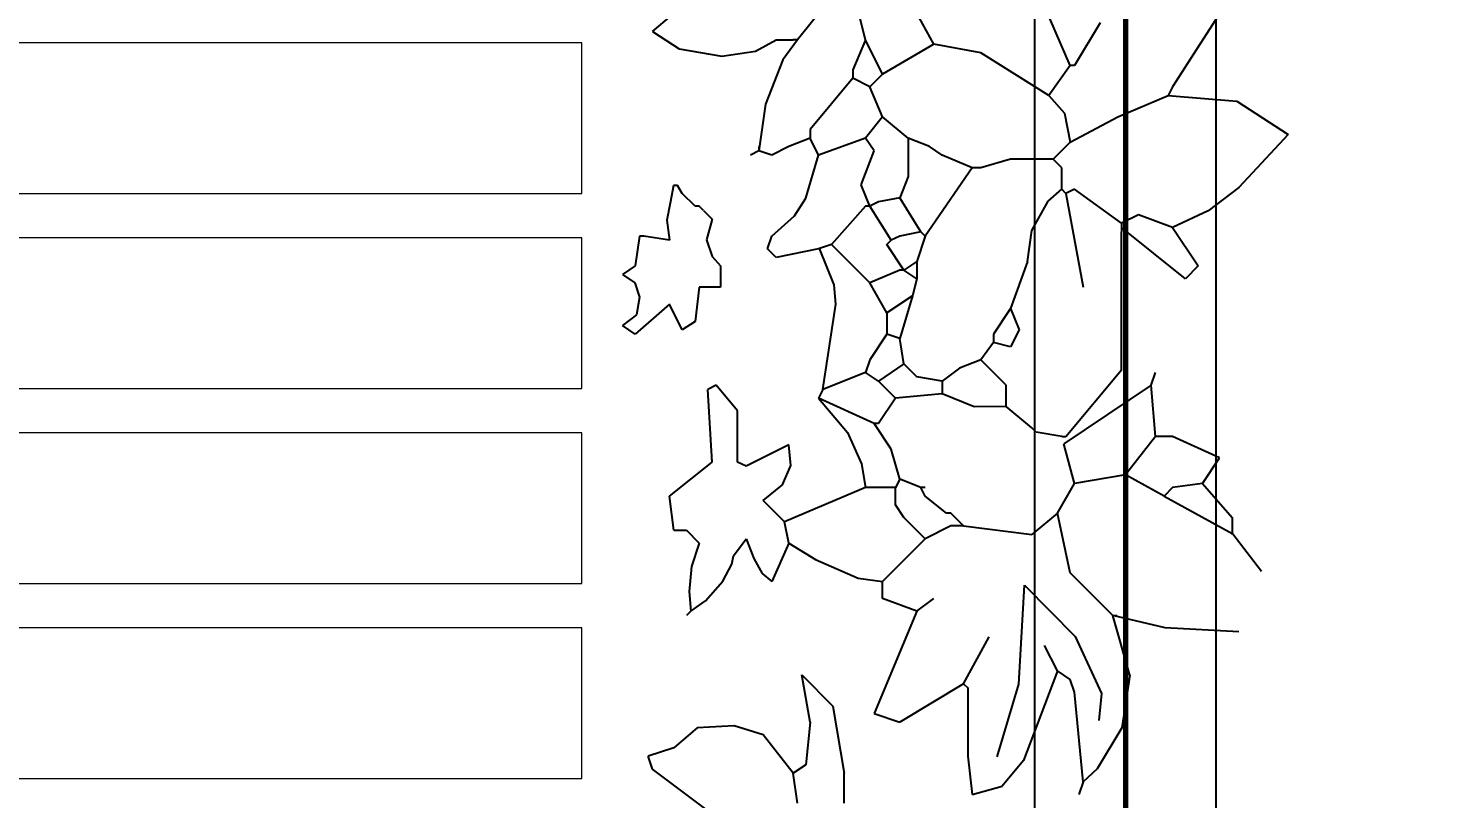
# Model space of a CAD drawing. Header units: inches. Extents: x 2013 to 15569, y -2551 to 2524.
# Drawn here: x 8862.1 to 8970.9, y 852.7 to 912.3 of the extents above; entities that cross this region are included whole.
import ezdxf

# ---------------------------------------------------------------- set-up
doc = ezdxf.new("R2010")
doc.units = ezdxf.units.IN
doc.header["$MEASUREMENT"] = 0
doc.layers.get('0').update_dxf_attribs({"color": 80, "lineweight": 13})
for name, color, linetype, lineweight in [('A-DOOR-FULL', 90, 'Continuous', 25), ('A-FLOR-FTPT', 6, 'Continuous', 70), ('A-FURN', 8, 'Continuous', 18)]:
    doc.layers.add(name, color=color, linetype=linetype, lineweight=lineweight)
doc.layers.add('VERDE_siepe', color=96, linetype='Continuous')
doc.styles.add('ARIAL', font='Arial.ttf')
doc.dimstyles.new('TICK_36', dxfattribs={"dimtxt": 3.6, "dimasz": 3.6, "dimexe": 1.8, "dimexo": 1.2, "dimgap": 1.8, "dimtad": 0, "dimdec": 0, "dimzin": 0, "dimdsep": 46, "dimtxsty": 'ARIAL', "dimblk": 'OBLIQUE', "dimcen": 1.8, "dimdle": 1.8, "dimclrd": 256, "dimclrt": 256, "dimadec": 0, "dimazin": 0, "dimtfac": 1, "dimtdec": 0, "dimtmove": 1, "dimatfit": 3, "dimldrblk": 'OPEN90', "dimfxl": 1, "dimtfill": 1, "dimtolj": 1, "dimtzin": 0, "dimarcsym": 0})

# ---------------------------------------------------------------- blocks, each defined once
blk = doc.blocks.new('_Oblique')
at = {"color": 0, "linetype": 'ByBlock', "lineweight": -2}
blk.add_line((-0.5, -0.5), (0.5, 0.5), dxfattribs=at)
blk = doc.blocks.new('*D99')
at = {"layer": 'A-DOOR-FULL', "color": 0, "lineweight": -2, "transparency": 16777216}
for p, q in [((8653.55, 659.51), (8653.55, 1070.63)), ((8939.91, 659.51), (8939.91, 1070.63))]:
    blk.add_line(p, q, dxfattribs=at)
at = {"layer": 'A-DOOR-FULL', "lineweight": -2, "transparency": 16777216}
for p, q in [((8651.75, 1068.83), (8790.92, 1068.83)), ((8941.71, 1068.83), (8802.53, 1068.83))]:
    blk.add_line(p, q, dxfattribs=at)
at = {"layer": 'Defpoints', "color": 0, "transparency": 16777216}
for p in [(8939.91, 1068.83), (8653.55, 658.31), (8939.91, 658.31)]:
    blk.add_point(p, dxfattribs=at)
at = {"layer": 'A-DOOR-FULL', "lineweight": -2, "transparency": 16777216, "xscale": 3.6, "yscale": 3.6, "zscale": 3.6, "rotation": 180}
blk.add_blockref('_Oblique', (8653.55, 1068.83), dxfattribs=at)
at = {"layer": 'A-DOOR-FULL', "lineweight": -2, "transparency": 16777216, "xscale": 3.6, "yscale": 3.6, "zscale": 3.6}
blk.add_blockref('_Oblique', (8939.91, 1068.83), dxfattribs=at)
at = {"layer": 'A-DOOR-FULL', "transparency": 16777216, "insert": (8796.73, 1068.83), "char_height": 3.6, "attachment_point": 5, "style": 'ARIAL', "bg_fill": 3, "box_fill_scale": 1.25, "bg_fill_color": 256, "bg_fill_true_color": 13158600, "bg_fill_transparency": 0}
blk.add_mtext('\\A1;286', dxfattribs=at)
blk = doc.blocks.new('_Open90')
at = {"color": 0, "linetype": 'ByBlock', "lineweight": -2}
for p, q in [((-0.5, 0.5), (0, 0)), ((0, 0), (-1, 0)), ((0, 0), (-0.5, -0.5))]:
    blk.add_line(p, q, dxfattribs=at)
blk = doc.blocks.new('*D100')
at = {"layer": 'A-DOOR-FULL', "color": 0, "lineweight": -2, "transparency": 16777216}
for p, q in [((8939.91, 659.51), (8939.91, 1070.69)), ((8953.93, 659.51), (8953.93, 1070.69))]:
    blk.add_line(p, q, dxfattribs=at)
at = {"layer": 'A-DOOR-FULL', "lineweight": -2, "transparency": 16777216}
for p, q in [((8938.11, 1068.89), (8942.72, 1068.89)), ((8955.73, 1068.89), (8951.12, 1068.89))]:
    blk.add_line(p, q, dxfattribs=at)
at = {"layer": 'Defpoints', "color": 0, "transparency": 16777216}
for p in [(8953.93, 1068.89), (8939.91, 658.31), (8953.93, 658.31)]:
    blk.add_point(p, dxfattribs=at)
at = {"layer": 'A-DOOR-FULL', "lineweight": -2, "transparency": 16777216, "xscale": 3.6, "yscale": 3.6, "zscale": 3.6, "rotation": 180}
blk.add_blockref('_Oblique', (8939.91, 1068.89), dxfattribs=at)
at = {"layer": 'A-DOOR-FULL', "lineweight": -2, "transparency": 16777216, "xscale": 3.6, "yscale": 3.6, "zscale": 3.6}
blk.add_blockref('_Oblique', (8953.93, 1068.89), dxfattribs=at)
at = {"layer": 'A-DOOR-FULL', "transparency": 16777216, "insert": (8946.92, 1068.89), "char_height": 3.6, "attachment_point": 5, "style": 'ARIAL', "bg_fill": 3, "box_fill_scale": 1.25, "bg_fill_color": 256, "bg_fill_true_color": 13158600, "bg_fill_transparency": 0}
blk.add_mtext('\\A1;14', dxfattribs=at)
blk = doc.blocks.new('*D101')
at = {"layer": 'A-DOOR-FULL', "color": 0, "lineweight": -2, "transparency": 16777216}
for p, q in [((8832.87, 659.51), (8832.87, 1123.85)), ((8939.91, 659.51), (8939.91, 1123.85))]:
    blk.add_line(p, q, dxfattribs=at)
at = {"layer": 'A-DOOR-FULL', "lineweight": -2, "transparency": 16777216}
for p, q in [((8831.07, 1122.05), (8880.78, 1122.05)), ((8941.71, 1122.05), (8892, 1122.05))]:
    blk.add_line(p, q, dxfattribs=at)
at = {"layer": 'Defpoints', "color": 0, "transparency": 16777216}
for p in [(8939.91, 1122.05), (8832.87, 658.31), (8939.91, 658.31)]:
    blk.add_point(p, dxfattribs=at)
at = {"layer": 'A-DOOR-FULL', "lineweight": -2, "transparency": 16777216, "xscale": 3.6, "yscale": 3.6, "zscale": 3.6, "rotation": 180}
blk.add_blockref('_Oblique', (8832.87, 1122.05), dxfattribs=at)
at = {"layer": 'A-DOOR-FULL', "lineweight": -2, "transparency": 16777216, "xscale": 3.6, "yscale": 3.6, "zscale": 3.6}
blk.add_blockref('_Oblique', (8939.91, 1122.05), dxfattribs=at)
at = {"layer": 'A-DOOR-FULL', "transparency": 16777216, "insert": (8886.39, 1122.05), "char_height": 3.6, "attachment_point": 5, "style": 'ARIAL', "bg_fill": 3, "box_fill_scale": 1.25, "bg_fill_color": 256, "bg_fill_true_color": 13158600, "bg_fill_transparency": 0}
blk.add_mtext('\\A1;107', dxfattribs=at)
blk = doc.blocks.new('*D102')
at = {"layer": 'A-DOOR-FULL', "color": 0, "lineweight": -2, "transparency": 16777216}
for p, q in [((8639.53, 659.51), (8639.53, 1159.54)), ((8953.93, 659.51), (8953.93, 1159.54))]:
    blk.add_line(p, q, dxfattribs=at)
at = {"layer": 'A-DOOR-FULL', "lineweight": -2, "transparency": 16777216}
for p, q in [((8637.73, 1157.74), (8790.96, 1157.74)), ((8955.73, 1157.74), (8802.5, 1157.74))]:
    blk.add_line(p, q, dxfattribs=at)
at = {"layer": 'Defpoints', "color": 0, "transparency": 16777216}
for p in [(8953.93, 1157.74), (8639.53, 658.31), (8953.93, 658.31)]:
    blk.add_point(p, dxfattribs=at)
at = {"layer": 'A-DOOR-FULL', "lineweight": -2, "transparency": 16777216, "xscale": 3.6, "yscale": 3.6, "zscale": 3.6, "rotation": 180}
blk.add_blockref('_Oblique', (8639.53, 1157.74), dxfattribs=at)
at = {"layer": 'A-DOOR-FULL', "lineweight": -2, "transparency": 16777216, "xscale": 3.6, "yscale": 3.6, "zscale": 3.6}
blk.add_blockref('_Oblique', (8953.93, 1157.74), dxfattribs=at)
at = {"layer": 'A-DOOR-FULL', "transparency": 16777216, "insert": (8796.73, 1157.74), "char_height": 3.6, "attachment_point": 5, "style": 'ARIAL', "bg_fill": 3, "box_fill_scale": 1.25, "bg_fill_color": 256, "bg_fill_true_color": 13158600, "bg_fill_transparency": 0}
blk.add_mtext('\\A1;314', dxfattribs=at)
blk = doc.blocks.new('*D142')
at = {"layer": 'A-DOOR-FULL', "lineweight": -2, "transparency": 16777216}
for p, q in [((9088.9, 954.6), (9088.9, 807.48)), ((9088.9, 649.5), (9088.9, 796.62))]:
    blk.add_line(p, q, dxfattribs=at)
at = {"layer": 'A-DOOR-FULL', "color": 0, "lineweight": -2, "transparency": 16777216}
for p, q in [((8958.23, 952.8), (9090.7, 952.8)), ((8955.13, 651.3), (9090.7, 651.3))]:
    blk.add_line(p, q, dxfattribs=at)
at = {"layer": 'Defpoints', "color": 0, "transparency": 16777216}
for p in [(8957.03, 952.8), (8953.93, 651.3), (9088.9, 651.3)]:
    blk.add_point(p, dxfattribs=at)
at = {"layer": 'A-DOOR-FULL', "lineweight": -2, "transparency": 16777216, "xscale": 3.6, "yscale": 3.6, "zscale": 3.6}
for p, rotation in [((9088.9, 952.8), 90), ((9088.9, 651.3), 270)]:
    blk.add_blockref('_Oblique', p, dxfattribs=dict(at, rotation=rotation))
at = {"layer": 'A-DOOR-FULL', "transparency": 16777216, "insert": (9088.9, 802.05), "char_height": 3.6, "attachment_point": 5, "rotation": 90, "style": 'ARIAL', "bg_fill": 3, "box_fill_scale": 1.25, "bg_fill_color": 256, "bg_fill_true_color": 13158600, "bg_fill_transparency": 0}
blk.add_mtext('\\A1;301', dxfattribs=at)
blk = doc.blocks.new('*D143')
at = {"layer": 'A-DOOR-FULL', "lineweight": -2, "transparency": 16777216}
for p, q in [((9020.85, 954.61), (9020.85, 811.38)), ((9020.85, 656.51), (9020.85, 799.74))]:
    blk.add_line(p, q, dxfattribs=at)
at = {"layer": 'A-DOOR-FULL', "color": 0, "lineweight": -2, "transparency": 16777216}
for p, q in [((8955.13, 952.81), (9022.65, 952.81)), ((8955.13, 658.31), (9022.65, 658.31))]:
    blk.add_line(p, q, dxfattribs=at)
at = {"layer": 'Defpoints', "color": 0, "transparency": 16777216}
for p in [(8953.93, 952.81), (9020.85, 952.81), (8953.93, 658.31)]:
    blk.add_point(p, dxfattribs=at)
at = {"layer": 'A-DOOR-FULL', "lineweight": -2, "transparency": 16777216, "xscale": 3.6, "yscale": 3.6, "zscale": 3.6}
for p, rotation in [((9020.85, 952.81), 90), ((9020.85, 658.31), 270)]:
    blk.add_blockref('_Oblique', p, dxfattribs=dict(at, rotation=rotation))
at = {"layer": 'A-DOOR-FULL', "transparency": 16777216, "insert": (9020.85, 805.56), "char_height": 3.6, "attachment_point": 5, "rotation": 90, "style": 'ARIAL', "bg_fill": 3, "box_fill_scale": 1.25, "bg_fill_color": 256, "bg_fill_true_color": 13158600, "bg_fill_transparency": 0}
blk.add_mtext('\\A1;295', dxfattribs=at)

msp = doc.modelspace()

# ---------------------------------------------------------------- linework, layer by layer
at = {"layer": 'A-FLOR-FTPT'}
msp.add_line((8946.918, 953.685), (8946.918, 658.311), dxfattribs=at)
at = {"layer": 'A-FURN'}
for p, q in [((8904.865, 911.206), (8639.96, 911.206)), ((8904.865, 899.555), (8904.865, 911.206)), ((8639.96, 899.555), (8904.865, 899.555)), ((8904.865, 896.128), (8639.96, 896.128)), ((8904.865, 884.478), (8904.865, 896.128)), ((8639.96, 884.478), (8904.865, 884.478)), ((8904.865, 881.05), (8639.96, 881.05)), ((8904.865, 869.4), (8904.865, 881.05)), ((8639.96, 869.4), (8904.865, 869.4)), ((8904.865, 865.973), (8639.96, 865.973)), ((8904.865, 854.322), (8904.865, 865.973)), ((8639.96, 854.322), (8904.865, 854.322))]:
    msp.add_line(p, q, dxfattribs=at)
at = {"layer": 'VERDE_siepe'}
for p, q in [((8942.638, 909.459), (8939.341, 917.042)), ((8955.826, 916.052), (8950.551, 907.81)), ((8924.173, 914.734), (8921.536, 911.437)), ((8926.811, 911.437), (8925.822, 915.394)), ((8932.086, 911.107), (8930.108, 914.734)), ((8910.325, 912.096), (8912.303, 913.745)), ((8944.946, 912.756), (8942.967, 909.459)), ((8910.325, 912.096), (8912.398, 910.739)), ((8918.299, 910.57), (8919.887, 911.437)), ((8919.887, 911.437), (8921.205, 911.437)), ((8921.536, 911.437), (8920.424, 909.894)), ((8921.536, 911.437), (8921.205, 911.437)), ((8926.811, 911.437), (8925.822, 909.129)), ((8928.13, 908.799), (8926.811, 911.437)), ((8912.398, 910.739), (8915.703, 910.176)), ((8915.703, 910.176), (8918.299, 910.57)), ((8932.086, 911.107), (8928.13, 908.799)), ((8935.714, 910.448), (8932.086, 911.107)), ((8940.989, 907.15), (8935.714, 910.448)), ((8920.424, 909.894), (8919.066, 906.458)), ((8925.822, 909.129), (8925.822, 908.47)), ((8942.638, 909.459), (8940.989, 907.15)), ((8942.967, 909.459), (8942.638, 909.459)), ((8925.822, 908.47), (8922.525, 904.513)), ((8927.14, 907.81), (8925.822, 908.47)), ((8928.13, 908.799), (8927.14, 907.81)), ((8928.13, 905.502), (8927.14, 907.81)), ((8940.989, 907.15), (8942.194, 905.787)), ((8946.318, 905.484), (8950.222, 907.15)), ((8950.551, 907.81), (8950.222, 907.15)), ((8950.222, 907.15), (8955.519, 906.695)), ((8919.066, 906.458), (8918.568, 902.864)), ((8942.194, 905.787), (8942.638, 903.524)), ((8955.519, 906.695), (8959.484, 904.121)), ((8928.13, 905.502), (8926.811, 903.853)), ((8930.108, 903.853), (8928.13, 905.502)), ((8942.638, 903.524), (8946.318, 905.484)), ((8922.525, 903.853), (8920.876, 903.194)), ((8922.525, 904.513), (8922.525, 903.853)), ((8923.184, 902.535), (8922.525, 903.853)), ((8926.811, 903.853), (8923.184, 902.535)), ((8927.471, 902.864), (8926.811, 903.853)), ((8930.108, 903.853), (8930.108, 900.886)), ((8931.757, 903.194), (8930.108, 903.853)), ((8942.638, 903.524), (8941.319, 902.204)), ((8959.484, 904.121), (8955.677, 900.033)), ((8918.568, 902.864), (8917.908, 902.535)), ((8918.568, 903.194), (8918.568, 902.864)), ((8919.557, 902.535), (8918.568, 902.864)), ((8920.876, 903.194), (8919.557, 902.535)), ((8922.194, 899.192), (8923.184, 902.535)), ((8926.482, 900.226), (8927.471, 902.864)), ((8932.746, 902.535), (8931.757, 903.194)), ((8935.054, 901.546), (8932.746, 902.535)), ((8935.054, 901.546), (8931.428, 896.269)), ((8935.714, 901.546), (8935.054, 901.546)), ((8938.021, 902.204), (8935.714, 901.546)), ((8941.319, 902.204), (8938.021, 902.204)), ((8941.978, 901.546), (8941.319, 902.204)), ((8941.978, 899.897), (8941.978, 901.546)), ((8930.108, 900.886), (8929.449, 899.237)), ((8911.946, 900.174), (8911.712, 898.823)), ((8912.276, 900.174), (8911.946, 900.174)), ((8912.633, 899.567), (8912.276, 900.174)), ((8913.622, 898.578), (8912.633, 899.567)), ((8921.309, 897.84), (8922.194, 899.192)), ((8927.14, 898.578), (8926.482, 900.226)), ((8929.449, 899.237), (8927.8, 898.907)), ((8931.097, 896.6), (8929.449, 899.237)), ((8940.925, 898.973), (8941.978, 899.897)), ((8942.309, 899.567), (8941.978, 899.897)), ((8942.967, 899.897), (8942.309, 899.567)), ((8942.309, 899.567), (8943.627, 892.313)), ((8946.595, 897.259), (8942.967, 899.897)), ((8955.677, 900.033), (8953.298, 898.216)), ((8911.712, 898.823), (8911.454, 897.502)), ((8913.952, 898.578), (8913.622, 898.578)), ((8914.281, 898.248), (8913.952, 898.578)), ((8914.281, 898.248), (8914.941, 897.589)), ((8926.811, 898.578), (8924.173, 895.611)), ((8927.14, 898.578), (8926.811, 898.578)), ((8927.8, 898.907), (8927.14, 898.578)), ((8928.789, 895.94), (8927.14, 898.578)), ((8939.656, 896.702), (8940.925, 898.973)), ((8953.298, 898.216), (8950.551, 896.929)), ((8911.454, 897.502), (8911.644, 895.94)), ((8914.941, 897.589), (8914.523, 895.982)), ((8919.557, 896.269), (8921.309, 897.84)), ((8947.913, 897.918), (8946.595, 897.259)), ((8946.595, 897.259), (8946.595, 896.929)), ((8950.551, 896.929), (8947.913, 897.918)), ((8909.335, 896.269), (8909.006, 893.962)), ((8909.666, 896.269), (8909.335, 896.269)), ((8911.644, 895.94), (8909.666, 896.269)), ((8914.523, 895.982), (8914.936, 894.686)), ((8919.227, 895.28), (8919.557, 896.269)), ((8928.46, 895.611), (8928.789, 895.94)), ((8929.449, 896.269), (8928.789, 895.94)), ((8931.097, 896.6), (8929.449, 896.269)), ((8931.428, 896.269), (8930.768, 894.291)), ((8931.428, 896.269), (8931.097, 896.6)), ((8939.341, 894.291), (8939.656, 896.702)), ((8946.595, 896.929), (8946.595, 896.6)), ((8951.541, 892.972), (8946.595, 896.929)), ((8946.595, 885.917), (8946.595, 896.6)), ((8950.551, 896.929), (8952.53, 893.962)), ((8919.887, 894.621), (8919.227, 895.28)), ((8923.184, 895.28), (8919.887, 894.621)), ((8924.173, 895.611), (8923.184, 895.28)), ((8924.377, 892.489), (8923.256, 895.306)), ((8927.14, 892.643), (8924.173, 895.611)), ((8929.779, 893.632), (8928.46, 895.611)), ((8909.006, 893.962), (8908.017, 893.302)), ((8914.936, 894.686), (8915.601, 893.962)), ((8915.601, 893.962), (8915.601, 892.313)), ((8930.768, 894.291), (8929.779, 893.632)), ((8930.768, 894.291), (8930.768, 892.972)), ((8939.341, 894.291), (8938.021, 890.665)), ((8952.53, 893.962), (8951.541, 892.972)), ((8908.017, 893.302), (8908.976, 892.658)), ((8908.976, 892.658), (8909.33, 891.532)), ((8929.449, 893.632), (8927.14, 892.643)), ((8928.46, 890.334), (8927.14, 892.643)), ((8929.779, 893.632), (8929.449, 893.632)), ((8930.768, 892.972), (8929.779, 893.632)), ((8930.768, 892.972), (8930.438, 891.654)), ((8909.33, 891.532), (8909.094, 890.18)), ((8913.952, 892.313), (8913.622, 889.675)), ((8915.601, 892.313), (8913.952, 892.313)), ((8924.503, 890.994), (8924.377, 892.489)), ((8930.438, 891.654), (8928.46, 890.334)), ((8930.438, 891.654), (8929.449, 888.356)), ((8911.644, 890.994), (8909.006, 888.686)), ((8912.633, 889.016), (8911.644, 890.994)), ((8923.514, 884.399), (8924.503, 890.994)), ((8938.021, 890.665), (8936.703, 888.686)), ((8938.021, 890.665), (8938.681, 889.016)), ((8909.094, 890.18), (8908.017, 889.345)), ((8909.006, 888.686), (8908.017, 889.345)), ((8913.622, 889.675), (8912.633, 889.016)), ((8928.46, 890.334), (8928.46, 888.686)), ((8928.46, 888.686), (8927.14, 886.708)), ((8929.449, 888.356), (8928.46, 888.686)), ((8929.779, 886.378), (8929.449, 888.356)), ((8936.703, 888.686), (8936.703, 888.026)), ((8938.681, 889.016), (8938.021, 887.697)), ((8936.703, 888.026), (8935.714, 886.708)), ((8938.021, 887.697), (8936.703, 888.026)), ((8927.14, 886.708), (8926.811, 885.719)), ((8929.779, 886.378), (8927.8, 885.059)), ((8930.768, 885.388), (8929.779, 886.378)), ((8935.714, 886.708), (8934.065, 886.048)), ((8937.692, 884.73), (8935.714, 886.708)), ((8926.811, 885.719), (8923.514, 884.399)), ((8927.8, 885.059), (8926.811, 885.719)), ((8929.119, 883.74), (8927.8, 885.059)), ((8932.746, 885.059), (8930.768, 885.388)), ((8934.065, 886.048), (8932.746, 885.059)), ((8932.746, 885.059), (8932.746, 884.07)), ((8942.309, 880.773), (8946.595, 885.917)), ((8948.902, 884.73), (8949.233, 885.719)), ((8915.27, 884.73), (8914.611, 884.399)), ((8914.941, 878.794), (8914.611, 884.399)), ((8916.919, 882.751), (8915.27, 884.73)), ((8923.514, 884.399), (8923.184, 883.74)), ((8932.746, 884.07), (8929.119, 883.74)), ((8935.215, 883.075), (8932.746, 884.07)), ((8937.692, 883.081), (8937.692, 884.73)), ((8948.902, 884.73), (8942.131, 880.213)), ((8949.233, 880.773), (8948.902, 884.73)), ((8927.471, 881.762), (8923.184, 883.74)), ((8923.184, 883.74), (8925.412, 881.076)), ((8929.119, 883.74), (8927.8, 881.762)), ((8937.692, 883.081), (8935.215, 883.075)), ((8939.67, 881.432), (8937.692, 883.081)), ((8916.919, 878.794), (8916.919, 882.751)), ((8928.789, 879.784), (8927.471, 881.762)), ((8927.8, 881.762), (8927.471, 881.762)), ((8925.412, 881.076), (8926.491, 878.654)), ((8940, 881.102), (8939.67, 881.432)), ((8941.978, 880.773), (8940, 881.102)), ((8941.978, 880.773), (8942.309, 880.773)), ((8949.233, 880.773), (8946.924, 877.805)), ((8950.551, 880.773), (8949.233, 880.773)), ((8954.179, 879.124), (8950.551, 880.773)), ((8920.876, 880.113), (8917.579, 878.464)), ((8921.034, 878.533), (8920.876, 880.113)), ((8929.449, 877.475), (8928.789, 879.784)), ((8942.967, 877.145), (8942.131, 880.213)), ((8911.644, 876.156), (8914.941, 878.794)), ((8917.579, 878.464), (8916.919, 878.794)), ((8920.399, 877.018), (8921.034, 878.533)), ((8926.491, 878.654), (8926.811, 876.816)), ((8952.859, 877.145), (8954.179, 879.124)), ((8929.449, 877.475), (8929.119, 876.816)), ((8931.097, 876.816), (8929.449, 877.475)), ((8946.924, 877.805), (8942.967, 877.145)), ((8949.892, 876.156), (8946.924, 877.805)), ((8918.898, 875.827), (8920.399, 877.018)), ((8926.811, 876.816), (8920.547, 874.178)), ((8929.119, 876.816), (8926.811, 876.816)), ((8929.119, 875.496), (8929.119, 876.816)), ((8931.428, 876.816), (8931.097, 876.816)), ((8931.428, 876.156), (8931.097, 876.816)), ((8941.649, 874.838), (8942.967, 877.145)), ((8950.551, 876.816), (8949.892, 876.156)), ((8952.859, 877.145), (8950.551, 876.816)), ((8952.859, 877.145), (8955.168, 874.507)), ((8911.973, 873.518), (8911.644, 876.156)), ((8920.547, 874.178), (8918.898, 875.827)), ((8929.779, 874.507), (8929.119, 875.496)), ((8933.076, 874.838), (8931.428, 876.156)), ((8949.892, 876.156), (8955.201, 873.233)), ((8920.876, 872.529), (8920.547, 874.178)), ((8931.428, 872.859), (8929.779, 874.507)), ((8933.406, 874.838), (8933.076, 874.838)), ((8934.395, 873.849), (8933.406, 874.838)), ((8941.649, 874.838), (8939.67, 873.189)), ((8942.638, 870.221), (8941.649, 874.838)), ((8955.168, 874.507), (8955.168, 873.189)), ((8911.973, 873.518), (8912.962, 873.518)), ((8912.962, 873.518), (8913.952, 872.529)), ((8933.406, 873.849), (8931.428, 872.859)), ((8934.395, 873.849), (8933.406, 873.849)), ((8934.395, 873.849), (8939.67, 873.189)), ((8955.201, 873.233), (8957.422, 870.356)), ((8913.952, 872.529), (8913.357, 870.72)), ((8916.59, 871.54), (8917.579, 872.859)), ((8917.579, 872.859), (8918.179, 871.325)), ((8920.876, 872.529), (8919.557, 869.561)), ((8920.876, 872.529), (8922.937, 871.265)), ((8931.428, 872.859), (8928.13, 869.561)), ((8915.768, 869.569), (8916.466, 870.901)), ((8916.466, 870.901), (8916.59, 871.54)), ((8918.179, 871.325), (8918.813, 870.175)), ((8922.937, 871.265), (8926.237, 869.811)), ((8913.357, 870.72), (8913.166, 868.782)), ((8918.813, 870.175), (8919.557, 869.561)), ((8926.237, 869.811), (8928.13, 869.561)), ((8945.935, 866.924), (8942.638, 870.221)), ((8913.166, 868.782), (8913.292, 867.253)), ((8914.435, 868.055), (8915.768, 869.569)), ((8928.13, 868.243), (8928.13, 869.561)), ((8938.671, 861.622), (8939.093, 869.269)), ((8939.093, 869.269), (8943.028, 865.311)), ((8913.292, 867.253), (8914.435, 868.055)), ((8930.768, 867.254), (8928.13, 868.243)), ((8930.768, 867.254), (8932.086, 868.243)), ((8913.292, 867.254), (8912.962, 866.924)), ((8930.768, 867.254), (8927.471, 859.34)), ((8945.935, 866.924), (8946.265, 866.924)), ((8947.254, 862.308), (8945.935, 866.924)), ((8949.967, 865.965), (8945.935, 866.924)), ((8955.677, 865.663), (8949.967, 865.965)), ((8934.395, 861.648), (8936.373, 865.275)), ((8941.649, 862.637), (8940.66, 864.615)), ((8943.028, 865.311), (8945.066, 860.884)), ((8922.525, 858.68), (8921.891, 862.331)), ((8921.891, 862.331), (8924.27, 859.909)), ((8941.649, 862.637), (8940.66, 860)), ((8942.638, 861.978), (8941.649, 862.637)), ((8947.254, 862.308), (8946.636, 858.243)), ((8934.395, 861.648), (8929.449, 858.68)), ((8934.395, 861.648), (8934.724, 861.319)), ((8934.724, 861.319), (8934.724, 856.043)), ((8936.985, 855.988), (8938.671, 861.622)), ((8942.967, 860.989), (8942.638, 861.978)), ((8940.66, 860), (8939.011, 855.713)), ((8943.627, 854.065), (8942.967, 860.989)), ((8945.066, 860.884), (8944.855, 858.805)), ((8924.27, 859.909), (8925.162, 854.724)), ((8927.471, 859.34), (8929.449, 858.68)), ((8913.801, 858.243), (8911.973, 856.702)), ((8916.656, 858.395), (8913.801, 858.243)), ((8918.898, 857.691), (8916.656, 858.395)), ((8922.525, 858.68), (8922.194, 855.383)), ((8946.636, 858.243), (8944.732, 855.064)), ((8911.973, 856.702), (8909.995, 856.043)), ((8921.205, 854.724), (8918.898, 857.691)), ((8910.324, 855.054), (8909.995, 856.043)), ((8934.724, 856.043), (8935.054, 853.076)), ((8939.011, 855.713), (8937.363, 853.734)), ((8915.601, 851.097), (8910.324, 855.054)), ((8922.194, 855.383), (8921.205, 854.724)), ((8921.536, 852.416), (8921.205, 854.724)), ((8925.162, 852.416), (8925.162, 854.724)), ((8944.732, 855.064), (8943.627, 854.065)), ((8935.054, 853.076), (8937.363, 853.734)), ((8943.627, 854.065), (8943.298, 853.076))]:
    msp.add_line(p, q, dxfattribs=at)
msp.add_arc((8946.595, 885.917), 0.0000412, 319.84401, 359.64699, dxfattribs=at)

# ---------------------------------------------------------------- next in the draw order: dimensions: what is measured, and where the dimension line sits
at = {"layer": 'A-DOOR-FULL'}
dim = msp.add_linear_dim(base=(8939.909, 1068.829), p1=(8653.547, 658.311), p2=(8939.909, 658.311), dimstyle='TICK_36', dxfattribs=at)
dim.commit()
dim.dimension.update_dxf_attribs({"geometry": '*D99', "text_midpoint": (8796.728, 1068.829)})

# ---------------------------------------------------------------- next in the draw order: dimensions: what is measured, and where the dimension line sits
dim = msp.add_linear_dim(base=(8953.927, 1068.889), p1=(8939.909, 658.311), p2=(8953.927, 658.311), dimstyle='TICK_36', dxfattribs=at)
dim.commit()
dim.dimension.update_dxf_attribs({"geometry": '*D100', "text_midpoint": (8946.918, 1068.889)})

# ---------------------------------------------------------------- next in the draw order: dimensions: what is measured, and where the dimension line sits
dim = msp.add_linear_dim(base=(8939.909, 1122.05), p1=(8832.875, 658.311), p2=(8939.909, 658.311), dimstyle='TICK_36', dxfattribs=at)
dim.commit()
dim.dimension.update_dxf_attribs({"geometry": '*D101', "text_midpoint": (8886.392, 1122.05)})

# ---------------------------------------------------------------- next in the draw order: dimensions: what is measured, and where the dimension line sits
dim = msp.add_linear_dim(base=(8953.927, 1157.736), p1=(8639.529, 658.311), p2=(8953.927, 658.311), dimstyle='TICK_36', dxfattribs=at)
dim.commit()
dim.dimension.update_dxf_attribs({"geometry": '*D102', "text_midpoint": (8796.728, 1157.736)})

# ---------------------------------------------------------------- next in the draw order: dimensions: what is measured, and where the dimension line sits
dim = msp.add_linear_dim(base=(9088.904, 651.302), p1=(8957.03, 952.797), p2=(8953.927, 651.302), angle=90, dimstyle='TICK_36', dxfattribs=at)
dim.commit()
dim.dimension.update_dxf_attribs({"geometry": '*D142', "text_midpoint": (9088.904, 802.05)})

# ---------------------------------------------------------------- next in the draw order: dimensions: what is measured, and where the dimension line sits
dim = msp.add_linear_dim(base=(9020.851, 952.814), p1=(8953.927, 658.311), p2=(8953.927, 952.814), angle=90, dimstyle='TICK_36', dxfattribs=at)
dim.commit()
dim.dimension.update_dxf_attribs({"geometry": '*D143', "text_midpoint": (9020.851, 805.563)})

doc.saveas('drawing.dxf')
